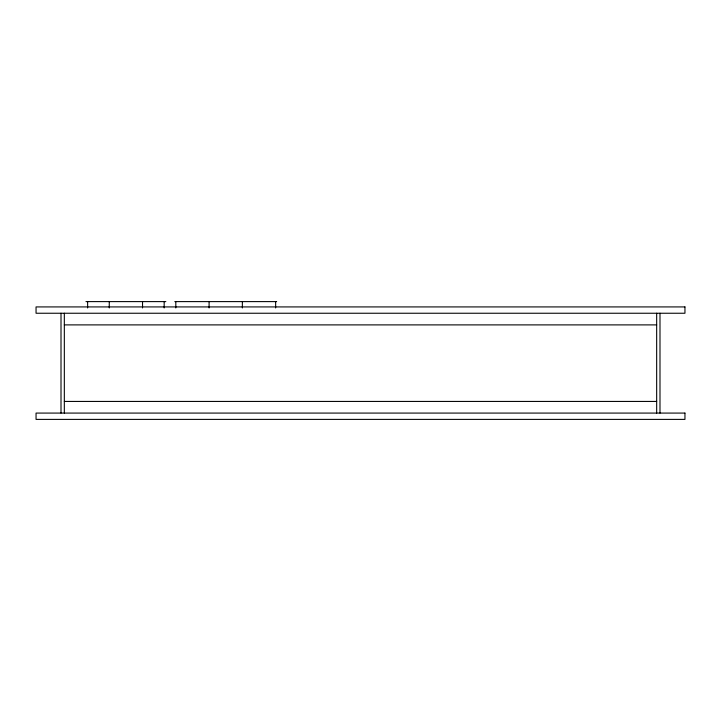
<?xml version="1.0" encoding="UTF-8"?>
<svg xmlns="http://www.w3.org/2000/svg" width="721" height="721" viewBox="0 0 721 721"><rect width="100%" height="100%" fill="white"/><g stroke="black" fill="none" stroke-linecap="round" stroke-linejoin="round"><path stroke-width="1.08" d="M85.961 301.603L165.848 301.603M174.815 301.603L276.666 301.603M64.331 324.892L656.669 324.892M64.331 401.435L656.669 401.435M659.994 313.247L659.994 413.079M656.669 313.247L656.669 413.079M275.647 301.603L275.647 307.957M242.364 301.603L242.364 307.957M209.09 301.603L209.09 307.957M175.816 301.603L175.816 307.957M164.163 301.603L164.163 307.957M142.533 301.603L142.533 307.957M109.259 301.603L109.259 307.957M87.629 301.603L87.629 307.957M64.331 313.247L64.331 413.079M61.006 313.247L61.006 413.079M684.95 306.921L36.05 306.921L36.05 313.247L684.95 313.247L684.95 306.921M684.95 413.079L36.05 413.079L36.05 419.397L684.95 419.397L684.95 413.079"/></g></svg>
